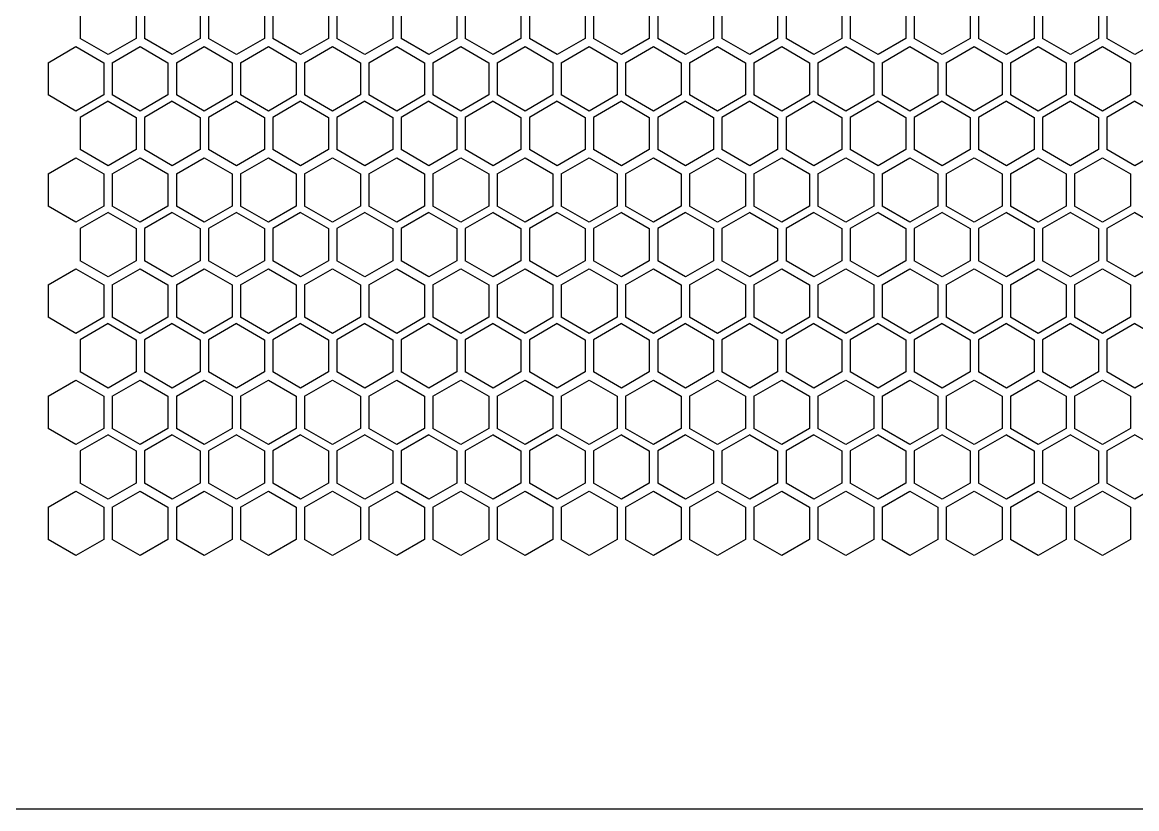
# Model space of a CAD drawing. Header units: millimetres. Extents: x 55614 to 110757, y -66981 to -47484.
# Drawn here: x 89068 to 89227.8, y -56192.6 to -56079.9 of the extents above; entities that cross this region are included whole.
import ezdxf

# ---------------------------------------------------------------- set-up
doc = ezdxf.new("R2010")
doc.units = ezdxf.units.MM
doc.layers.add('4215-0412-2_0', color=7, linetype='Continuous')
doc.layers.add('THICK', color=7, linetype='Continuous', lineweight=0)

# ---------------------------------------------------------------- blocks, each defined once
blk = doc.blocks.new('2-1725')
at = {"layer": '4215-0412-2_0', "color": 7, "linetype": 'Continuous'}
for p, q in [((-17780.18, -71942.25), (-17780.18, -71946.87)), ((-17772.18, -71942.25), (-17772.18, -71946.87)), ((-17770.98, -71942.25), (-17770.98, -71946.87)), ((-17762.98, -71942.25), (-17762.98, -71946.87)), ((-17761.78, -71942.25), (-17761.78, -71946.87)), ((-17753.78, -71942.25), (-17753.78, -71946.87)), ((-17752.58, -71942.25), (-17752.58, -71946.87)), ((-17744.58, -71942.25), (-17744.58, -71946.87)), ((-17743.38, -71942.25), (-17743.38, -71946.87)), ((-17735.38, -71942.25), (-17735.38, -71946.87)), ((-17734.18, -71942.25), (-17734.18, -71946.87)), ((-17726.18, -71942.25), (-17726.18, -71946.87)), ((-17724.98, -71942.25), (-17724.98, -71946.87)), ((-17716.98, -71942.25), (-17716.98, -71946.87)), ((-17715.78, -71942.25), (-17715.78, -71946.87)), ((-17707.78, -71942.25), (-17707.78, -71946.87)), ((-17706.58, -71942.25), (-17706.58, -71946.87)), ((-17698.58, -71942.25), (-17698.58, -71946.87)), ((-17697.38, -71942.25), (-17697.38, -71946.87)), ((-17689.38, -71942.25), (-17689.38, -71946.87)), ((-17688.18, -71942.25), (-17688.18, -71946.87)), ((-17680.18, -71942.25), (-17680.18, -71946.87)), ((-17678.98, -71942.25), (-17678.98, -71946.87)), ((-17670.98, -71942.25), (-17670.98, -71946.87)), ((-17669.78, -71942.25), (-17669.78, -71946.87)), ((-17661.78, -71942.25), (-17661.78, -71946.87)), ((-17660.58, -71942.25), (-17660.58, -71946.87)), ((-17652.58, -71942.25), (-17652.58, -71946.87)), ((-17651.38, -71942.25), (-17651.38, -71946.87)), ((-17643.38, -71942.25), (-17643.38, -71946.87)), ((-17642.18, -71942.25), (-17642.18, -71946.87)), ((-17634.18, -71942.25), (-17634.18, -71946.87)), ((-17632.98, -71942.25), (-17632.98, -71946.87)), ((-17784.8, -71950.34), (-17780.8, -71948.03)), ((-17780.8, -71948.03), (-17776.8, -71950.34)), ((-17776.18, -71949.18), (-17780.18, -71946.87)), ((-17772.18, -71946.87), (-17776.18, -71949.18)), ((-17775.6, -71950.34), (-17771.6, -71948.03)), ((-17771.6, -71948.03), (-17767.6, -71950.34)), ((-17766.98, -71949.18), (-17770.98, -71946.87)), ((-17762.98, -71946.87), (-17766.98, -71949.18)), ((-17766.4, -71950.34), (-17762.4, -71948.03)), ((-17762.4, -71948.03), (-17758.4, -71950.34)), ((-17757.78, -71949.18), (-17761.78, -71946.87)), ((-17753.78, -71946.87), (-17757.78, -71949.18)), ((-17757.2, -71950.34), (-17753.2, -71948.03)), ((-17753.2, -71948.03), (-17749.2, -71950.34)), ((-17748.58, -71949.18), (-17752.58, -71946.87)), ((-17744.58, -71946.87), (-17748.58, -71949.18)), ((-17748, -71950.34), (-17744, -71948.03)), ((-17744, -71948.03), (-17740, -71950.34)), ((-17739.38, -71949.18), (-17743.38, -71946.87)), ((-17735.38, -71946.87), (-17739.38, -71949.18)), ((-17738.8, -71950.34), (-17734.8, -71948.03)), ((-17734.8, -71948.03), (-17730.8, -71950.34)), ((-17730.18, -71949.18), (-17734.18, -71946.87)), ((-17726.18, -71946.87), (-17730.18, -71949.18)), ((-17729.6, -71950.34), (-17725.6, -71948.03)), ((-17725.6, -71948.03), (-17721.6, -71950.34)), ((-17720.98, -71949.18), (-17724.98, -71946.87)), ((-17716.98, -71946.87), (-17720.98, -71949.18)), ((-17720.4, -71950.34), (-17716.4, -71948.03)), ((-17716.4, -71948.03), (-17712.4, -71950.34)), ((-17711.78, -71949.18), (-17715.78, -71946.87)), ((-17707.78, -71946.87), (-17711.78, -71949.18)), ((-17711.2, -71950.34), (-17707.2, -71948.03)), ((-17707.2, -71948.03), (-17703.2, -71950.34)), ((-17702.58, -71949.18), (-17706.58, -71946.87)), ((-17698.58, -71946.87), (-17702.58, -71949.18)), ((-17702, -71950.34), (-17698, -71948.03)), ((-17698, -71948.03), (-17694, -71950.34)), ((-17693.38, -71949.18), (-17697.38, -71946.87)), ((-17689.38, -71946.87), (-17693.38, -71949.18)), ((-17692.8, -71950.34), (-17688.8, -71948.03)), ((-17688.8, -71948.03), (-17684.8, -71950.34)), ((-17684.18, -71949.18), (-17688.18, -71946.87)), ((-17680.18, -71946.87), (-17684.18, -71949.18)), ((-17683.6, -71950.34), (-17679.6, -71948.03)), ((-17679.6, -71948.03), (-17675.6, -71950.34)), ((-17674.98, -71949.18), (-17678.98, -71946.87)), ((-17670.98, -71946.87), (-17674.98, -71949.18)), ((-17674.4, -71950.34), (-17670.4, -71948.03)), ((-17670.4, -71948.03), (-17666.4, -71950.34)), ((-17665.78, -71949.18), (-17669.78, -71946.87)), ((-17661.78, -71946.87), (-17665.78, -71949.18)), ((-17665.2, -71950.34), (-17661.2, -71948.03)), ((-17661.2, -71948.03), (-17657.2, -71950.34)), ((-17656.58, -71949.18), (-17660.58, -71946.87)), ((-17652.58, -71946.87), (-17656.58, -71949.18)), ((-17656, -71950.34), (-17652, -71948.03)), ((-17652, -71948.03), (-17648, -71950.34)), ((-17647.38, -71949.18), (-17651.38, -71946.87)), ((-17643.38, -71946.87), (-17647.38, -71949.18)), ((-17646.8, -71950.34), (-17642.8, -71948.03)), ((-17642.8, -71948.03), (-17638.8, -71950.34)), ((-17638.18, -71949.18), (-17642.18, -71946.87)), ((-17634.18, -71946.87), (-17638.18, -71949.18)), ((-17637.6, -71950.34), (-17633.6, -71948.03)), ((-17633.6, -71948.03), (-17629.6, -71950.34)), ((-17628.98, -71949.18), (-17632.98, -71946.87)), ((-17624.98, -71946.87), (-17628.98, -71949.18)), ((-17784.8, -71950.34), (-17784.8, -71954.96)), ((-17776.8, -71950.34), (-17776.8, -71954.96)), ((-17775.6, -71950.34), (-17775.6, -71954.96)), ((-17767.6, -71950.34), (-17767.6, -71954.96)), ((-17766.4, -71950.34), (-17766.4, -71954.96)), ((-17758.4, -71950.34), (-17758.4, -71954.96)), ((-17757.2, -71950.34), (-17757.2, -71954.96)), ((-17749.2, -71950.34), (-17749.2, -71954.96)), ((-17748, -71950.34), (-17748, -71954.96)), ((-17740, -71950.34), (-17740, -71954.96)), ((-17738.8, -71950.34), (-17738.8, -71954.96)), ((-17730.8, -71950.34), (-17730.8, -71954.96)), ((-17729.6, -71950.34), (-17729.6, -71954.96)), ((-17721.6, -71950.34), (-17721.6, -71954.96)), ((-17720.4, -71950.34), (-17720.4, -71954.96)), ((-17712.4, -71950.34), (-17712.4, -71954.96)), ((-17711.2, -71950.34), (-17711.2, -71954.96)), ((-17703.2, -71950.34), (-17703.2, -71954.96)), ((-17702, -71950.34), (-17702, -71954.96)), ((-17694, -71950.34), (-17694, -71954.96)), ((-17692.8, -71950.34), (-17692.8, -71954.96)), ((-17684.8, -71950.34), (-17684.8, -71954.96)), ((-17683.6, -71950.34), (-17683.6, -71954.96)), ((-17675.6, -71950.34), (-17675.6, -71954.96)), ((-17674.4, -71950.34), (-17674.4, -71954.96)), ((-17666.4, -71950.34), (-17666.4, -71954.96)), ((-17665.2, -71950.34), (-17665.2, -71954.96)), ((-17657.2, -71950.34), (-17657.2, -71954.96)), ((-17656, -71950.34), (-17656, -71954.96)), ((-17648, -71950.34), (-17648, -71954.96)), ((-17646.8, -71950.34), (-17646.8, -71954.96)), ((-17638.8, -71950.34), (-17638.8, -71954.96)), ((-17637.6, -71950.34), (-17637.6, -71954.96)), ((-17629.6, -71950.34), (-17629.6, -71954.96)), ((-17780.8, -71957.27), (-17784.8, -71954.96)), ((-17776.8, -71954.96), (-17780.8, -71957.27)), ((-17776.18, -71955.87), (-17780.18, -71958.18)), ((-17776.18, -71955.87), (-17772.18, -71958.18)), ((-17771.6, -71957.27), (-17775.6, -71954.96)), ((-17767.6, -71954.96), (-17771.6, -71957.27)), ((-17766.98, -71955.87), (-17770.98, -71958.18)), ((-17766.98, -71955.87), (-17762.98, -71958.18)), ((-17762.4, -71957.27), (-17766.4, -71954.96)), ((-17758.4, -71954.96), (-17762.4, -71957.27)), ((-17757.78, -71955.87), (-17761.78, -71958.18)), ((-17757.78, -71955.87), (-17753.78, -71958.18)), ((-17753.2, -71957.27), (-17757.2, -71954.96)), ((-17749.2, -71954.96), (-17753.2, -71957.27)), ((-17748.58, -71955.87), (-17752.58, -71958.18)), ((-17748.58, -71955.87), (-17744.58, -71958.18)), ((-17744, -71957.27), (-17748, -71954.96)), ((-17740, -71954.96), (-17744, -71957.27)), ((-17739.38, -71955.87), (-17743.38, -71958.18)), ((-17739.38, -71955.87), (-17735.38, -71958.18)), ((-17734.8, -71957.27), (-17738.8, -71954.96)), ((-17730.8, -71954.96), (-17734.8, -71957.27)), ((-17730.18, -71955.87), (-17734.18, -71958.18)), ((-17730.18, -71955.87), (-17726.18, -71958.18)), ((-17725.6, -71957.27), (-17729.6, -71954.96)), ((-17721.6, -71954.96), (-17725.6, -71957.27)), ((-17720.98, -71955.87), (-17724.98, -71958.18)), ((-17720.98, -71955.87), (-17716.98, -71958.18)), ((-17716.4, -71957.27), (-17720.4, -71954.96)), ((-17712.4, -71954.96), (-17716.4, -71957.27)), ((-17711.78, -71955.87), (-17715.78, -71958.18)), ((-17711.78, -71955.87), (-17707.78, -71958.18)), ((-17707.2, -71957.27), (-17711.2, -71954.96)), ((-17703.2, -71954.96), (-17707.2, -71957.27)), ((-17702.58, -71955.87), (-17706.58, -71958.18)), ((-17702.58, -71955.87), (-17698.58, -71958.18)), ((-17698, -71957.27), (-17702, -71954.96)), ((-17694, -71954.96), (-17698, -71957.27)), ((-17693.38, -71955.87), (-17697.38, -71958.18)), ((-17693.38, -71955.87), (-17689.38, -71958.18)), ((-17688.8, -71957.27), (-17692.8, -71954.96)), ((-17684.8, -71954.96), (-17688.8, -71957.27)), ((-17684.18, -71955.87), (-17688.18, -71958.18)), ((-17684.18, -71955.87), (-17680.18, -71958.18)), ((-17679.6, -71957.27), (-17683.6, -71954.96)), ((-17675.6, -71954.96), (-17679.6, -71957.27)), ((-17674.98, -71955.87), (-17678.98, -71958.18)), ((-17674.98, -71955.87), (-17670.98, -71958.18)), ((-17670.4, -71957.27), (-17674.4, -71954.96)), ((-17666.4, -71954.96), (-17670.4, -71957.27)), ((-17665.78, -71955.87), (-17669.78, -71958.18)), ((-17665.78, -71955.87), (-17661.78, -71958.18)), ((-17661.2, -71957.27), (-17665.2, -71954.96)), ((-17657.2, -71954.96), (-17661.2, -71957.27)), ((-17656.58, -71955.87), (-17660.58, -71958.18)), ((-17656.58, -71955.87), (-17652.58, -71958.18)), ((-17652, -71957.27), (-17656, -71954.96)), ((-17648, -71954.96), (-17652, -71957.27)), ((-17647.38, -71955.87), (-17651.38, -71958.18)), ((-17647.38, -71955.87), (-17643.38, -71958.18)), ((-17642.8, -71957.27), (-17646.8, -71954.96)), ((-17638.8, -71954.96), (-17642.8, -71957.27)), ((-17638.18, -71955.87), (-17642.18, -71958.18)), ((-17638.18, -71955.87), (-17634.18, -71958.18)), ((-17633.6, -71957.27), (-17637.6, -71954.96)), ((-17629.6, -71954.96), (-17633.6, -71957.27)), ((-17628.98, -71955.87), (-17632.98, -71958.18)), ((-17628.98, -71955.87), (-17624.98, -71958.18)), ((-17780.18, -71958.18), (-17780.18, -71962.8)), ((-17772.18, -71958.18), (-17772.18, -71962.8)), ((-17770.98, -71958.18), (-17770.98, -71962.8)), ((-17762.98, -71958.18), (-17762.98, -71962.8)), ((-17761.78, -71958.18), (-17761.78, -71962.8)), ((-17753.78, -71958.18), (-17753.78, -71962.8)), ((-17752.58, -71958.18), (-17752.58, -71962.8)), ((-17744.58, -71958.18), (-17744.58, -71962.8)), ((-17743.38, -71958.18), (-17743.38, -71962.8)), ((-17735.38, -71958.18), (-17735.38, -71962.8)), ((-17734.18, -71958.18), (-17734.18, -71962.8)), ((-17726.18, -71958.18), (-17726.18, -71962.8)), ((-17724.98, -71958.18), (-17724.98, -71962.8)), ((-17716.98, -71958.18), (-17716.98, -71962.8)), ((-17715.78, -71958.18), (-17715.78, -71962.8)), ((-17707.78, -71958.18), (-17707.78, -71962.8)), ((-17706.58, -71958.18), (-17706.58, -71962.8)), ((-17698.58, -71958.18), (-17698.58, -71962.8)), ((-17697.38, -71958.18), (-17697.38, -71962.8)), ((-17689.38, -71958.18), (-17689.38, -71962.8)), ((-17688.18, -71958.18), (-17688.18, -71962.8)), ((-17680.18, -71958.18), (-17680.18, -71962.8)), ((-17678.98, -71958.18), (-17678.98, -71962.8)), ((-17670.98, -71958.18), (-17670.98, -71962.8)), ((-17669.78, -71958.18), (-17669.78, -71962.8)), ((-17661.78, -71958.18), (-17661.78, -71962.8)), ((-17660.58, -71958.18), (-17660.58, -71962.8)), ((-17652.58, -71958.18), (-17652.58, -71962.8)), ((-17651.38, -71958.18), (-17651.38, -71962.8)), ((-17643.38, -71958.18), (-17643.38, -71962.8)), ((-17642.18, -71958.18), (-17642.18, -71962.8)), ((-17634.18, -71958.18), (-17634.18, -71962.8)), ((-17632.98, -71958.18), (-17632.98, -71962.8)), ((-17784.8, -71966.27), (-17780.8, -71963.96)), ((-17780.8, -71963.96), (-17776.8, -71966.27)), ((-17776.18, -71965.11), (-17780.18, -71962.8)), ((-17772.18, -71962.8), (-17776.18, -71965.11)), ((-17775.6, -71966.27), (-17771.6, -71963.96)), ((-17771.6, -71963.96), (-17767.6, -71966.27)), ((-17766.98, -71965.11), (-17770.98, -71962.8)), ((-17762.98, -71962.8), (-17766.98, -71965.11)), ((-17766.4, -71966.27), (-17762.4, -71963.96)), ((-17762.4, -71963.96), (-17758.4, -71966.27)), ((-17757.78, -71965.11), (-17761.78, -71962.8)), ((-17753.78, -71962.8), (-17757.78, -71965.11)), ((-17757.2, -71966.27), (-17753.2, -71963.96)), ((-17753.2, -71963.96), (-17749.2, -71966.27)), ((-17748.58, -71965.11), (-17752.58, -71962.8)), ((-17744.58, -71962.8), (-17748.58, -71965.11)), ((-17748, -71966.27), (-17744, -71963.96)), ((-17744, -71963.96), (-17740, -71966.27)), ((-17739.38, -71965.11), (-17743.38, -71962.8)), ((-17735.38, -71962.8), (-17739.38, -71965.11)), ((-17738.8, -71966.27), (-17734.8, -71963.96)), ((-17734.8, -71963.96), (-17730.8, -71966.27)), ((-17730.18, -71965.11), (-17734.18, -71962.8)), ((-17726.18, -71962.8), (-17730.18, -71965.11)), ((-17729.6, -71966.27), (-17725.6, -71963.96)), ((-17725.6, -71963.96), (-17721.6, -71966.27)), ((-17720.98, -71965.11), (-17724.98, -71962.8)), ((-17716.98, -71962.8), (-17720.98, -71965.11)), ((-17720.4, -71966.27), (-17716.4, -71963.96)), ((-17716.4, -71963.96), (-17712.4, -71966.27)), ((-17711.78, -71965.11), (-17715.78, -71962.8)), ((-17707.78, -71962.8), (-17711.78, -71965.11)), ((-17711.2, -71966.27), (-17707.2, -71963.96)), ((-17707.2, -71963.96), (-17703.2, -71966.27)), ((-17702.58, -71965.11), (-17706.58, -71962.8)), ((-17698.58, -71962.8), (-17702.58, -71965.11)), ((-17702, -71966.27), (-17698, -71963.96)), ((-17698, -71963.96), (-17694, -71966.27)), ((-17693.38, -71965.11), (-17697.38, -71962.8)), ((-17689.38, -71962.8), (-17693.38, -71965.11)), ((-17692.8, -71966.27), (-17688.8, -71963.96)), ((-17688.8, -71963.96), (-17684.8, -71966.27)), ((-17684.18, -71965.11), (-17688.18, -71962.8)), ((-17680.18, -71962.8), (-17684.18, -71965.11)), ((-17683.6, -71966.27), (-17679.6, -71963.96)), ((-17679.6, -71963.96), (-17675.6, -71966.27)), ((-17674.98, -71965.11), (-17678.98, -71962.8)), ((-17670.98, -71962.8), (-17674.98, -71965.11)), ((-17674.4, -71966.27), (-17670.4, -71963.96)), ((-17670.4, -71963.96), (-17666.4, -71966.27)), ((-17665.78, -71965.11), (-17669.78, -71962.8)), ((-17661.78, -71962.8), (-17665.78, -71965.11)), ((-17665.2, -71966.27), (-17661.2, -71963.96)), ((-17661.2, -71963.96), (-17657.2, -71966.27)), ((-17656.58, -71965.11), (-17660.58, -71962.8)), ((-17652.58, -71962.8), (-17656.58, -71965.11)), ((-17656, -71966.27), (-17652, -71963.96)), ((-17652, -71963.96), (-17648, -71966.27)), ((-17647.38, -71965.11), (-17651.38, -71962.8)), ((-17643.38, -71962.8), (-17647.38, -71965.11)), ((-17646.8, -71966.27), (-17642.8, -71963.96)), ((-17642.8, -71963.96), (-17638.8, -71966.27)), ((-17638.18, -71965.11), (-17642.18, -71962.8)), ((-17634.18, -71962.8), (-17638.18, -71965.11)), ((-17637.6, -71966.27), (-17633.6, -71963.96)), ((-17633.6, -71963.96), (-17629.6, -71966.27)), ((-17628.98, -71965.11), (-17632.98, -71962.8)), ((-17624.98, -71962.8), (-17628.98, -71965.11)), ((-17784.8, -71966.27), (-17784.8, -71970.89)), ((-17776.8, -71966.27), (-17776.8, -71970.89)), ((-17775.6, -71966.27), (-17775.6, -71970.89)), ((-17767.6, -71966.27), (-17767.6, -71970.89)), ((-17766.4, -71966.27), (-17766.4, -71970.89)), ((-17758.4, -71966.27), (-17758.4, -71970.89)), ((-17757.2, -71966.27), (-17757.2, -71970.89)), ((-17749.2, -71966.27), (-17749.2, -71970.89)), ((-17748, -71966.27), (-17748, -71970.89)), ((-17740, -71966.27), (-17740, -71970.89)), ((-17738.8, -71966.27), (-17738.8, -71970.89)), ((-17730.8, -71966.27), (-17730.8, -71970.89)), ((-17729.6, -71966.27), (-17729.6, -71970.89)), ((-17721.6, -71966.27), (-17721.6, -71970.89)), ((-17720.4, -71966.27), (-17720.4, -71970.89)), ((-17712.4, -71966.27), (-17712.4, -71970.89)), ((-17711.2, -71966.27), (-17711.2, -71970.89)), ((-17703.2, -71966.27), (-17703.2, -71970.89)), ((-17702, -71966.27), (-17702, -71970.89)), ((-17694, -71966.27), (-17694, -71970.89)), ((-17692.8, -71966.27), (-17692.8, -71970.89)), ((-17684.8, -71966.27), (-17684.8, -71970.89)), ((-17683.6, -71966.27), (-17683.6, -71970.89)), ((-17675.6, -71966.27), (-17675.6, -71970.89)), ((-17674.4, -71966.27), (-17674.4, -71970.89)), ((-17666.4, -71966.27), (-17666.4, -71970.89)), ((-17665.2, -71966.27), (-17665.2, -71970.89)), ((-17657.2, -71966.27), (-17657.2, -71970.89)), ((-17656, -71966.27), (-17656, -71970.89)), ((-17648, -71966.27), (-17648, -71970.89)), ((-17646.8, -71966.27), (-17646.8, -71970.89)), ((-17638.8, -71966.27), (-17638.8, -71970.89)), ((-17637.6, -71966.27), (-17637.6, -71970.89)), ((-17629.6, -71966.27), (-17629.6, -71970.89)), ((-17780.8, -71973.2), (-17784.8, -71970.89)), ((-17776.8, -71970.89), (-17780.8, -71973.2)), ((-17776.18, -71971.8), (-17780.18, -71974.11)), ((-17776.18, -71971.8), (-17772.18, -71974.11)), ((-17771.6, -71973.2), (-17775.6, -71970.89)), ((-17767.6, -71970.89), (-17771.6, -71973.2)), ((-17766.98, -71971.8), (-17770.98, -71974.11)), ((-17766.98, -71971.8), (-17762.98, -71974.11)), ((-17762.4, -71973.2), (-17766.4, -71970.89)), ((-17758.4, -71970.89), (-17762.4, -71973.2)), ((-17757.78, -71971.8), (-17761.78, -71974.11)), ((-17757.78, -71971.8), (-17753.78, -71974.11)), ((-17753.2, -71973.2), (-17757.2, -71970.89)), ((-17749.2, -71970.89), (-17753.2, -71973.2)), ((-17748.58, -71971.8), (-17752.58, -71974.11)), ((-17748.58, -71971.8), (-17744.58, -71974.11)), ((-17744, -71973.2), (-17748, -71970.89)), ((-17740, -71970.89), (-17744, -71973.2)), ((-17739.38, -71971.8), (-17743.38, -71974.11)), ((-17739.38, -71971.8), (-17735.38, -71974.11)), ((-17734.8, -71973.2), (-17738.8, -71970.89)), ((-17730.8, -71970.89), (-17734.8, -71973.2)), ((-17730.18, -71971.8), (-17734.18, -71974.11)), ((-17730.18, -71971.8), (-17726.18, -71974.11)), ((-17725.6, -71973.2), (-17729.6, -71970.89)), ((-17721.6, -71970.89), (-17725.6, -71973.2)), ((-17720.98, -71971.8), (-17724.98, -71974.11)), ((-17720.98, -71971.8), (-17716.98, -71974.11)), ((-17716.4, -71973.2), (-17720.4, -71970.89)), ((-17712.4, -71970.89), (-17716.4, -71973.2)), ((-17711.78, -71971.8), (-17715.78, -71974.11)), ((-17711.78, -71971.8), (-17707.78, -71974.11)), ((-17707.2, -71973.2), (-17711.2, -71970.89)), ((-17703.2, -71970.89), (-17707.2, -71973.2)), ((-17702.58, -71971.8), (-17706.58, -71974.11)), ((-17702.58, -71971.8), (-17698.58, -71974.11)), ((-17698, -71973.2), (-17702, -71970.89)), ((-17694, -71970.89), (-17698, -71973.2)), ((-17693.38, -71971.8), (-17697.38, -71974.11)), ((-17693.38, -71971.8), (-17689.38, -71974.11)), ((-17688.8, -71973.2), (-17692.8, -71970.89)), ((-17684.8, -71970.89), (-17688.8, -71973.2)), ((-17684.18, -71971.8), (-17688.18, -71974.11)), ((-17684.18, -71971.8), (-17680.18, -71974.11)), ((-17679.6, -71973.2), (-17683.6, -71970.89)), ((-17675.6, -71970.89), (-17679.6, -71973.2)), ((-17674.98, -71971.8), (-17678.98, -71974.11)), ((-17674.98, -71971.8), (-17670.98, -71974.11)), ((-17670.4, -71973.2), (-17674.4, -71970.89)), ((-17666.4, -71970.89), (-17670.4, -71973.2)), ((-17665.78, -71971.8), (-17669.78, -71974.11)), ((-17665.78, -71971.8), (-17661.78, -71974.11)), ((-17661.2, -71973.2), (-17665.2, -71970.89)), ((-17657.2, -71970.89), (-17661.2, -71973.2)), ((-17656.58, -71971.8), (-17660.58, -71974.11)), ((-17656.58, -71971.8), (-17652.58, -71974.11)), ((-17652, -71973.2), (-17656, -71970.89)), ((-17648, -71970.89), (-17652, -71973.2)), ((-17647.38, -71971.8), (-17651.38, -71974.11)), ((-17647.38, -71971.8), (-17643.38, -71974.11)), ((-17642.8, -71973.2), (-17646.8, -71970.89)), ((-17638.8, -71970.89), (-17642.8, -71973.2)), ((-17638.18, -71971.8), (-17642.18, -71974.11)), ((-17638.18, -71971.8), (-17634.18, -71974.11)), ((-17633.6, -71973.2), (-17637.6, -71970.89)), ((-17629.6, -71970.89), (-17633.6, -71973.2)), ((-17628.98, -71971.8), (-17632.98, -71974.11)), ((-17628.98, -71971.8), (-17624.98, -71974.11)), ((-17780.18, -71974.11), (-17780.18, -71978.73)), ((-17772.18, -71974.11), (-17772.18, -71978.73)), ((-17770.98, -71974.11), (-17770.98, -71978.73)), ((-17762.98, -71974.11), (-17762.98, -71978.73)), ((-17761.78, -71974.11), (-17761.78, -71978.73)), ((-17753.78, -71974.11), (-17753.78, -71978.73)), ((-17752.58, -71974.11), (-17752.58, -71978.73)), ((-17744.58, -71974.11), (-17744.58, -71978.73)), ((-17743.38, -71974.11), (-17743.38, -71978.73)), ((-17735.38, -71974.11), (-17735.38, -71978.73)), ((-17734.18, -71974.11), (-17734.18, -71978.73)), ((-17726.18, -71974.11), (-17726.18, -71978.73)), ((-17724.98, -71974.11), (-17724.98, -71978.73)), ((-17716.98, -71974.11), (-17716.98, -71978.73)), ((-17715.78, -71974.11), (-17715.78, -71978.73)), ((-17707.78, -71974.11), (-17707.78, -71978.73)), ((-17706.58, -71974.11), (-17706.58, -71978.73)), ((-17698.58, -71974.11), (-17698.58, -71978.73)), ((-17697.38, -71974.11), (-17697.38, -71978.73)), ((-17689.38, -71974.11), (-17689.38, -71978.73)), ((-17688.18, -71974.11), (-17688.18, -71978.73)), ((-17680.18, -71974.11), (-17680.18, -71978.73)), ((-17678.98, -71974.11), (-17678.98, -71978.73)), ((-17670.98, -71974.11), (-17670.98, -71978.73)), ((-17669.78, -71974.11), (-17669.78, -71978.73)), ((-17661.78, -71974.11), (-17661.78, -71978.73)), ((-17660.58, -71974.11), (-17660.58, -71978.73)), ((-17652.58, -71974.11), (-17652.58, -71978.73)), ((-17651.38, -71974.11), (-17651.38, -71978.73)), ((-17643.38, -71974.11), (-17643.38, -71978.73)), ((-17642.18, -71974.11), (-17642.18, -71978.73)), ((-17634.18, -71974.11), (-17634.18, -71978.73)), ((-17632.98, -71974.11), (-17632.98, -71978.73)), ((-17776.18, -71981.04), (-17780.18, -71978.73)), ((-17772.18, -71978.73), (-17776.18, -71981.04)), ((-17766.98, -71981.04), (-17770.98, -71978.73)), ((-17762.98, -71978.73), (-17766.98, -71981.04)), ((-17757.78, -71981.04), (-17761.78, -71978.73)), ((-17753.78, -71978.73), (-17757.78, -71981.04)), ((-17748.58, -71981.04), (-17752.58, -71978.73)), ((-17744.58, -71978.73), (-17748.58, -71981.04)), ((-17739.38, -71981.04), (-17743.38, -71978.73)), ((-17735.38, -71978.73), (-17739.38, -71981.04)), ((-17730.18, -71981.04), (-17734.18, -71978.73)), ((-17726.18, -71978.73), (-17730.18, -71981.04)), ((-17720.98, -71981.04), (-17724.98, -71978.73)), ((-17716.98, -71978.73), (-17720.98, -71981.04)), ((-17711.78, -71981.04), (-17715.78, -71978.73)), ((-17707.78, -71978.73), (-17711.78, -71981.04)), ((-17702.58, -71981.04), (-17706.58, -71978.73)), ((-17698.58, -71978.73), (-17702.58, -71981.04)), ((-17693.38, -71981.04), (-17697.38, -71978.73)), ((-17689.38, -71978.73), (-17693.38, -71981.04)), ((-17684.18, -71981.04), (-17688.18, -71978.73)), ((-17680.18, -71978.73), (-17684.18, -71981.04)), ((-17674.98, -71981.04), (-17678.98, -71978.73)), ((-17670.98, -71978.73), (-17674.98, -71981.04)), ((-17665.78, -71981.04), (-17669.78, -71978.73)), ((-17661.78, -71978.73), (-17665.78, -71981.04)), ((-17656.58, -71981.04), (-17660.58, -71978.73)), ((-17652.58, -71978.73), (-17656.58, -71981.04)), ((-17647.38, -71981.04), (-17651.38, -71978.73)), ((-17643.38, -71978.73), (-17647.38, -71981.04)), ((-17638.18, -71981.04), (-17642.18, -71978.73)), ((-17634.18, -71978.73), (-17638.18, -71981.04)), ((-17628.98, -71981.04), (-17632.98, -71978.73)), ((-17624.98, -71978.73), (-17628.98, -71981.04)), ((-17784.8, -71982.2), (-17780.8, -71979.89)), ((-17780.8, -71979.89), (-17776.8, -71982.2)), ((-17775.6, -71982.2), (-17771.6, -71979.89)), ((-17771.6, -71979.89), (-17767.6, -71982.2)), ((-17766.4, -71982.2), (-17762.4, -71979.89)), ((-17762.4, -71979.89), (-17758.4, -71982.2)), ((-17757.2, -71982.2), (-17753.2, -71979.89)), ((-17753.2, -71979.89), (-17749.2, -71982.2)), ((-17748, -71982.2), (-17744, -71979.89)), ((-17744, -71979.89), (-17740, -71982.2)), ((-17738.8, -71982.2), (-17734.8, -71979.89)), ((-17734.8, -71979.89), (-17730.8, -71982.2)), ((-17729.6, -71982.2), (-17725.6, -71979.89)), ((-17725.6, -71979.89), (-17721.6, -71982.2)), ((-17720.4, -71982.2), (-17716.4, -71979.89)), ((-17716.4, -71979.89), (-17712.4, -71982.2)), ((-17711.2, -71982.2), (-17707.2, -71979.89)), ((-17707.2, -71979.89), (-17703.2, -71982.2)), ((-17702, -71982.2), (-17698, -71979.89)), ((-17698, -71979.89), (-17694, -71982.2)), ((-17692.8, -71982.2), (-17688.8, -71979.89)), ((-17688.8, -71979.89), (-17684.8, -71982.2)), ((-17683.6, -71982.2), (-17679.6, -71979.89)), ((-17679.6, -71979.89), (-17675.6, -71982.2)), ((-17674.4, -71982.2), (-17670.4, -71979.89)), ((-17670.4, -71979.89), (-17666.4, -71982.2)), ((-17665.2, -71982.2), (-17661.2, -71979.89)), ((-17661.2, -71979.89), (-17657.2, -71982.2)), ((-17656, -71982.2), (-17652, -71979.89)), ((-17652, -71979.89), (-17648, -71982.2)), ((-17646.8, -71982.2), (-17642.8, -71979.89)), ((-17642.8, -71979.89), (-17638.8, -71982.2)), ((-17637.6, -71982.2), (-17633.6, -71979.89)), ((-17633.6, -71979.89), (-17629.6, -71982.2)), ((-17784.8, -71982.2), (-17784.8, -71986.82)), ((-17776.8, -71982.2), (-17776.8, -71986.82)), ((-17775.6, -71982.2), (-17775.6, -71986.82)), ((-17767.6, -71982.2), (-17767.6, -71986.82)), ((-17766.4, -71982.2), (-17766.4, -71986.82)), ((-17758.4, -71982.2), (-17758.4, -71986.82)), ((-17757.2, -71982.2), (-17757.2, -71986.82)), ((-17749.2, -71982.2), (-17749.2, -71986.82)), ((-17748, -71982.2), (-17748, -71986.82)), ((-17740, -71982.2), (-17740, -71986.82)), ((-17738.8, -71982.2), (-17738.8, -71986.82)), ((-17730.8, -71982.2), (-17730.8, -71986.82)), ((-17729.6, -71982.2), (-17729.6, -71986.82)), ((-17721.6, -71982.2), (-17721.6, -71986.82)), ((-17720.4, -71982.2), (-17720.4, -71986.82)), ((-17712.4, -71982.2), (-17712.4, -71986.82)), ((-17711.2, -71982.2), (-17711.2, -71986.82)), ((-17703.2, -71982.2), (-17703.2, -71986.82)), ((-17702, -71982.2), (-17702, -71986.82)), ((-17694, -71982.2), (-17694, -71986.82)), ((-17692.8, -71982.2), (-17692.8, -71986.82)), ((-17684.8, -71982.2), (-17684.8, -71986.82)), ((-17683.6, -71982.2), (-17683.6, -71986.82)), ((-17675.6, -71982.2), (-17675.6, -71986.82)), ((-17674.4, -71982.2), (-17674.4, -71986.82)), ((-17666.4, -71982.2), (-17666.4, -71986.82)), ((-17665.2, -71982.2), (-17665.2, -71986.82)), ((-17657.2, -71982.2), (-17657.2, -71986.82)), ((-17656, -71982.2), (-17656, -71986.82)), ((-17648, -71982.2), (-17648, -71986.82)), ((-17646.8, -71982.2), (-17646.8, -71986.82)), ((-17638.8, -71982.2), (-17638.8, -71986.82)), ((-17637.6, -71982.2), (-17637.6, -71986.82)), ((-17629.6, -71982.2), (-17629.6, -71986.82)), ((-17780.8, -71989.13), (-17784.8, -71986.82)), ((-17776.8, -71986.82), (-17780.8, -71989.13)), ((-17776.18, -71987.73), (-17780.18, -71990.04)), ((-17776.18, -71987.73), (-17772.18, -71990.04)), ((-17771.6, -71989.13), (-17775.6, -71986.82)), ((-17767.6, -71986.82), (-17771.6, -71989.13)), ((-17766.98, -71987.73), (-17770.98, -71990.04)), ((-17766.98, -71987.73), (-17762.98, -71990.04)), ((-17762.4, -71989.13), (-17766.4, -71986.82)), ((-17758.4, -71986.82), (-17762.4, -71989.13)), ((-17757.78, -71987.73), (-17761.78, -71990.04)), ((-17757.78, -71987.73), (-17753.78, -71990.04)), ((-17753.2, -71989.13), (-17757.2, -71986.82)), ((-17749.2, -71986.82), (-17753.2, -71989.13)), ((-17748.58, -71987.73), (-17752.58, -71990.04)), ((-17748.58, -71987.73), (-17744.58, -71990.04)), ((-17744, -71989.13), (-17748, -71986.82)), ((-17740, -71986.82), (-17744, -71989.13)), ((-17739.38, -71987.73), (-17743.38, -71990.04)), ((-17739.38, -71987.73), (-17735.38, -71990.04)), ((-17734.8, -71989.13), (-17738.8, -71986.82)), ((-17730.8, -71986.82), (-17734.8, -71989.13)), ((-17730.18, -71987.73), (-17734.18, -71990.04)), ((-17730.18, -71987.73), (-17726.18, -71990.04)), ((-17725.6, -71989.13), (-17729.6, -71986.82)), ((-17721.6, -71986.82), (-17725.6, -71989.13)), ((-17720.98, -71987.73), (-17724.98, -71990.04)), ((-17720.98, -71987.73), (-17716.98, -71990.04)), ((-17716.4, -71989.13), (-17720.4, -71986.82)), ((-17712.4, -71986.82), (-17716.4, -71989.13)), ((-17711.78, -71987.73), (-17715.78, -71990.04)), ((-17711.78, -71987.73), (-17707.78, -71990.04)), ((-17707.2, -71989.13), (-17711.2, -71986.82)), ((-17703.2, -71986.82), (-17707.2, -71989.13)), ((-17702.58, -71987.73), (-17706.58, -71990.04)), ((-17702.58, -71987.73), (-17698.58, -71990.04)), ((-17698, -71989.13), (-17702, -71986.82)), ((-17694, -71986.82), (-17698, -71989.13)), ((-17693.38, -71987.73), (-17697.38, -71990.04)), ((-17693.38, -71987.73), (-17689.38, -71990.04)), ((-17688.8, -71989.13), (-17692.8, -71986.82)), ((-17684.8, -71986.82), (-17688.8, -71989.13)), ((-17684.18, -71987.73), (-17688.18, -71990.04)), ((-17684.18, -71987.73), (-17680.18, -71990.04)), ((-17679.6, -71989.13), (-17683.6, -71986.82)), ((-17675.6, -71986.82), (-17679.6, -71989.13)), ((-17674.98, -71987.73), (-17678.98, -71990.04)), ((-17674.98, -71987.73), (-17670.98, -71990.04)), ((-17670.4, -71989.13), (-17674.4, -71986.82)), ((-17666.4, -71986.82), (-17670.4, -71989.13)), ((-17665.78, -71987.73), (-17669.78, -71990.04)), ((-17665.78, -71987.73), (-17661.78, -71990.04)), ((-17661.2, -71989.13), (-17665.2, -71986.82)), ((-17657.2, -71986.82), (-17661.2, -71989.13)), ((-17656.58, -71987.73), (-17660.58, -71990.04)), ((-17656.58, -71987.73), (-17652.58, -71990.04)), ((-17652, -71989.13), (-17656, -71986.82)), ((-17648, -71986.82), (-17652, -71989.13)), ((-17647.38, -71987.73), (-17651.38, -71990.04)), ((-17647.38, -71987.73), (-17643.38, -71990.04)), ((-17642.8, -71989.13), (-17646.8, -71986.82)), ((-17638.8, -71986.82), (-17642.8, -71989.13)), ((-17638.18, -71987.73), (-17642.18, -71990.04)), ((-17638.18, -71987.73), (-17634.18, -71990.04)), ((-17633.6, -71989.13), (-17637.6, -71986.82)), ((-17629.6, -71986.82), (-17633.6, -71989.13)), ((-17628.98, -71987.73), (-17632.98, -71990.04)), ((-17628.98, -71987.73), (-17624.98, -71990.04)), ((-17780.18, -71990.04), (-17780.18, -71994.66)), ((-17772.18, -71990.04), (-17772.18, -71994.66)), ((-17770.98, -71990.04), (-17770.98, -71994.66)), ((-17762.98, -71990.04), (-17762.98, -71994.66)), ((-17761.78, -71990.04), (-17761.78, -71994.66)), ((-17753.78, -71990.04), (-17753.78, -71994.66)), ((-17752.58, -71990.04), (-17752.58, -71994.66)), ((-17744.58, -71990.04), (-17744.58, -71994.66)), ((-17743.38, -71990.04), (-17743.38, -71994.66)), ((-17735.38, -71990.04), (-17735.38, -71994.66)), ((-17734.18, -71990.04), (-17734.18, -71994.66)), ((-17726.18, -71990.04), (-17726.18, -71994.66)), ((-17724.98, -71990.04), (-17724.98, -71994.66)), ((-17716.98, -71990.04), (-17716.98, -71994.66)), ((-17715.78, -71990.04), (-17715.78, -71994.66)), ((-17707.78, -71990.04), (-17707.78, -71994.66)), ((-17706.58, -71990.04), (-17706.58, -71994.66)), ((-17698.58, -71990.04), (-17698.58, -71994.66)), ((-17697.38, -71990.04), (-17697.38, -71994.66)), ((-17689.38, -71990.04), (-17689.38, -71994.66)), ((-17688.18, -71990.04), (-17688.18, -71994.66)), ((-17680.18, -71990.04), (-17680.18, -71994.66)), ((-17678.98, -71990.04), (-17678.98, -71994.66)), ((-17670.98, -71990.04), (-17670.98, -71994.66)), ((-17669.78, -71990.04), (-17669.78, -71994.66)), ((-17661.78, -71990.04), (-17661.78, -71994.66)), ((-17660.58, -71990.04), (-17660.58, -71994.66)), ((-17652.58, -71990.04), (-17652.58, -71994.66)), ((-17651.38, -71990.04), (-17651.38, -71994.66)), ((-17643.38, -71990.04), (-17643.38, -71994.66)), ((-17642.18, -71990.04), (-17642.18, -71994.66)), ((-17634.18, -71990.04), (-17634.18, -71994.66)), ((-17632.98, -71990.04), (-17632.98, -71994.66)), ((-17776.18, -71996.97), (-17780.18, -71994.66)), ((-17772.18, -71994.66), (-17776.18, -71996.97)), ((-17766.98, -71996.97), (-17770.98, -71994.66)), ((-17762.98, -71994.66), (-17766.98, -71996.97)), ((-17757.78, -71996.97), (-17761.78, -71994.66)), ((-17753.78, -71994.66), (-17757.78, -71996.97)), ((-17748.58, -71996.97), (-17752.58, -71994.66)), ((-17744.58, -71994.66), (-17748.58, -71996.97)), ((-17739.38, -71996.97), (-17743.38, -71994.66)), ((-17735.38, -71994.66), (-17739.38, -71996.97)), ((-17730.18, -71996.97), (-17734.18, -71994.66)), ((-17726.18, -71994.66), (-17730.18, -71996.97)), ((-17720.98, -71996.97), (-17724.98, -71994.66)), ((-17716.98, -71994.66), (-17720.98, -71996.97)), ((-17711.78, -71996.97), (-17715.78, -71994.66)), ((-17707.78, -71994.66), (-17711.78, -71996.97)), ((-17702.58, -71996.97), (-17706.58, -71994.66)), ((-17698.58, -71994.66), (-17702.58, -71996.97)), ((-17693.38, -71996.97), (-17697.38, -71994.66)), ((-17689.38, -71994.66), (-17693.38, -71996.97)), ((-17684.18, -71996.97), (-17688.18, -71994.66)), ((-17680.18, -71994.66), (-17684.18, -71996.97)), ((-17674.98, -71996.97), (-17678.98, -71994.66)), ((-17670.98, -71994.66), (-17674.98, -71996.97)), ((-17665.78, -71996.97), (-17669.78, -71994.66)), ((-17661.78, -71994.66), (-17665.78, -71996.97)), ((-17656.58, -71996.97), (-17660.58, -71994.66)), ((-17652.58, -71994.66), (-17656.58, -71996.97)), ((-17647.38, -71996.97), (-17651.38, -71994.66)), ((-17643.38, -71994.66), (-17647.38, -71996.97)), ((-17638.18, -71996.97), (-17642.18, -71994.66)), ((-17634.18, -71994.66), (-17638.18, -71996.97)), ((-17628.98, -71996.97), (-17632.98, -71994.66)), ((-17624.98, -71994.66), (-17628.98, -71996.97)), ((-17784.8, -71998.13), (-17780.8, -71995.82)), ((-17780.8, -71995.82), (-17776.8, -71998.13)), ((-17775.6, -71998.13), (-17771.6, -71995.82)), ((-17771.6, -71995.82), (-17767.6, -71998.13)), ((-17766.4, -71998.13), (-17762.4, -71995.82)), ((-17762.4, -71995.82), (-17758.4, -71998.13)), ((-17757.2, -71998.13), (-17753.2, -71995.82)), ((-17753.2, -71995.82), (-17749.2, -71998.13)), ((-17748, -71998.13), (-17744, -71995.82)), ((-17744, -71995.82), (-17740, -71998.13)), ((-17738.8, -71998.13), (-17734.8, -71995.82)), ((-17734.8, -71995.82), (-17730.8, -71998.13)), ((-17729.6, -71998.13), (-17725.6, -71995.82)), ((-17725.6, -71995.82), (-17721.6, -71998.13)), ((-17720.4, -71998.13), (-17716.4, -71995.82)), ((-17716.4, -71995.82), (-17712.4, -71998.13)), ((-17711.2, -71998.13), (-17707.2, -71995.82)), ((-17707.2, -71995.82), (-17703.2, -71998.13)), ((-17702, -71998.13), (-17698, -71995.82)), ((-17698, -71995.82), (-17694, -71998.13)), ((-17692.8, -71998.13), (-17688.8, -71995.82)), ((-17688.8, -71995.82), (-17684.8, -71998.13)), ((-17683.6, -71998.13), (-17679.6, -71995.82)), ((-17679.6, -71995.82), (-17675.6, -71998.13)), ((-17674.4, -71998.13), (-17670.4, -71995.82)), ((-17670.4, -71995.82), (-17666.4, -71998.13)), ((-17665.2, -71998.13), (-17661.2, -71995.82)), ((-17661.2, -71995.82), (-17657.2, -71998.13)), ((-17656, -71998.13), (-17652, -71995.82)), ((-17652, -71995.82), (-17648, -71998.13)), ((-17646.8, -71998.13), (-17642.8, -71995.82)), ((-17642.8, -71995.82), (-17638.8, -71998.13)), ((-17637.6, -71998.13), (-17633.6, -71995.82)), ((-17633.6, -71995.82), (-17629.6, -71998.13)), ((-17784.8, -71998.13), (-17784.8, -72002.75)), ((-17776.8, -71998.13), (-17776.8, -72002.75)), ((-17775.6, -71998.13), (-17775.6, -72002.75)), ((-17767.6, -71998.13), (-17767.6, -72002.75)), ((-17766.4, -71998.13), (-17766.4, -72002.75)), ((-17758.4, -71998.13), (-17758.4, -72002.75)), ((-17757.2, -71998.13), (-17757.2, -72002.75)), ((-17749.2, -71998.13), (-17749.2, -72002.75)), ((-17748, -71998.13), (-17748, -72002.75)), ((-17740, -71998.13), (-17740, -72002.75)), ((-17738.8, -71998.13), (-17738.8, -72002.75)), ((-17730.8, -71998.13), (-17730.8, -72002.75)), ((-17729.6, -71998.13), (-17729.6, -72002.75)), ((-17721.6, -71998.13), (-17721.6, -72002.75)), ((-17720.4, -71998.13), (-17720.4, -72002.75)), ((-17712.4, -71998.13), (-17712.4, -72002.75)), ((-17711.2, -71998.13), (-17711.2, -72002.75)), ((-17703.2, -71998.13), (-17703.2, -72002.75)), ((-17702, -71998.13), (-17702, -72002.75)), ((-17694, -71998.13), (-17694, -72002.75)), ((-17692.8, -71998.13), (-17692.8, -72002.75)), ((-17684.8, -71998.13), (-17684.8, -72002.75)), ((-17683.6, -71998.13), (-17683.6, -72002.75)), ((-17675.6, -71998.13), (-17675.6, -72002.75)), ((-17674.4, -71998.13), (-17674.4, -72002.75)), ((-17666.4, -71998.13), (-17666.4, -72002.75)), ((-17665.2, -71998.13), (-17665.2, -72002.75)), ((-17657.2, -71998.13), (-17657.2, -72002.75)), ((-17656, -71998.13), (-17656, -72002.75)), ((-17648, -71998.13), (-17648, -72002.75)), ((-17646.8, -71998.13), (-17646.8, -72002.75)), ((-17638.8, -71998.13), (-17638.8, -72002.75)), ((-17637.6, -71998.13), (-17637.6, -72002.75)), ((-17629.6, -71998.13), (-17629.6, -72002.75)), ((-17780.8, -72005.06), (-17784.8, -72002.75)), ((-17776.8, -72002.75), (-17780.8, -72005.06)), ((-17776.18, -72003.66), (-17780.18, -72005.97)), ((-17776.18, -72003.66), (-17772.18, -72005.97)), ((-17771.6, -72005.06), (-17775.6, -72002.75)), ((-17767.6, -72002.75), (-17771.6, -72005.06)), ((-17766.98, -72003.66), (-17770.98, -72005.97)), ((-17766.98, -72003.66), (-17762.98, -72005.97)), ((-17762.4, -72005.06), (-17766.4, -72002.75)), ((-17758.4, -72002.75), (-17762.4, -72005.06)), ((-17757.78, -72003.66), (-17761.78, -72005.97)), ((-17757.78, -72003.66), (-17753.78, -72005.97)), ((-17753.2, -72005.06), (-17757.2, -72002.75)), ((-17749.2, -72002.75), (-17753.2, -72005.06)), ((-17748.58, -72003.66), (-17752.58, -72005.97)), ((-17748.58, -72003.66), (-17744.58, -72005.97)), ((-17744, -72005.06), (-17748, -72002.75)), ((-17740, -72002.75), (-17744, -72005.06)), ((-17739.38, -72003.66), (-17743.38, -72005.97)), ((-17739.38, -72003.66), (-17735.38, -72005.97)), ((-17734.8, -72005.06), (-17738.8, -72002.75)), ((-17730.8, -72002.75), (-17734.8, -72005.06)), ((-17730.18, -72003.66), (-17734.18, -72005.97)), ((-17730.18, -72003.66), (-17726.18, -72005.97)), ((-17725.6, -72005.06), (-17729.6, -72002.75)), ((-17721.6, -72002.75), (-17725.6, -72005.06)), ((-17720.98, -72003.66), (-17724.98, -72005.97)), ((-17720.98, -72003.66), (-17716.98, -72005.97)), ((-17716.4, -72005.06), (-17720.4, -72002.75)), ((-17712.4, -72002.75), (-17716.4, -72005.06)), ((-17711.78, -72003.66), (-17715.78, -72005.97)), ((-17711.78, -72003.66), (-17707.78, -72005.97)), ((-17707.2, -72005.06), (-17711.2, -72002.75)), ((-17703.2, -72002.75), (-17707.2, -72005.06)), ((-17702.58, -72003.66), (-17706.58, -72005.97)), ((-17702.58, -72003.66), (-17698.58, -72005.97)), ((-17698, -72005.06), (-17702, -72002.75)), ((-17694, -72002.75), (-17698, -72005.06)), ((-17693.38, -72003.66), (-17697.38, -72005.97)), ((-17693.38, -72003.66), (-17689.38, -72005.97)), ((-17688.8, -72005.06), (-17692.8, -72002.75)), ((-17684.8, -72002.75), (-17688.8, -72005.06)), ((-17684.18, -72003.66), (-17688.18, -72005.97)), ((-17684.18, -72003.66), (-17680.18, -72005.97)), ((-17679.6, -72005.06), (-17683.6, -72002.75)), ((-17675.6, -72002.75), (-17679.6, -72005.06)), ((-17674.98, -72003.66), (-17678.98, -72005.97)), ((-17674.98, -72003.66), (-17670.98, -72005.97)), ((-17670.4, -72005.06), (-17674.4, -72002.75)), ((-17666.4, -72002.75), (-17670.4, -72005.06)), ((-17665.78, -72003.66), (-17669.78, -72005.97)), ((-17665.78, -72003.66), (-17661.78, -72005.97)), ((-17661.2, -72005.06), (-17665.2, -72002.75)), ((-17657.2, -72002.75), (-17661.2, -72005.06)), ((-17656.58, -72003.66), (-17660.58, -72005.97)), ((-17656.58, -72003.66), (-17652.58, -72005.97)), ((-17652, -72005.06), (-17656, -72002.75)), ((-17648, -72002.75), (-17652, -72005.06)), ((-17647.38, -72003.66), (-17651.38, -72005.97)), ((-17647.38, -72003.66), (-17643.38, -72005.97)), ((-17642.8, -72005.06), (-17646.8, -72002.75)), ((-17638.8, -72002.75), (-17642.8, -72005.06)), ((-17638.18, -72003.66), (-17642.18, -72005.97)), ((-17638.18, -72003.66), (-17634.18, -72005.97)), ((-17633.6, -72005.06), (-17637.6, -72002.75)), ((-17629.6, -72002.75), (-17633.6, -72005.06)), ((-17628.98, -72003.66), (-17632.98, -72005.97)), ((-17628.98, -72003.66), (-17624.98, -72005.97)), ((-17780.18, -72005.97), (-17780.18, -72010.59)), ((-17772.18, -72005.97), (-17772.18, -72010.59)), ((-17770.98, -72005.97), (-17770.98, -72010.59)), ((-17762.98, -72005.97), (-17762.98, -72010.59)), ((-17761.78, -72005.97), (-17761.78, -72010.59)), ((-17753.78, -72005.97), (-17753.78, -72010.59)), ((-17752.58, -72005.97), (-17752.58, -72010.59)), ((-17744.58, -72005.97), (-17744.58, -72010.59)), ((-17743.38, -72005.97), (-17743.38, -72010.59)), ((-17735.38, -72005.97), (-17735.38, -72010.59)), ((-17734.18, -72005.97), (-17734.18, -72010.59)), ((-17726.18, -72005.97), (-17726.18, -72010.59)), ((-17724.98, -72005.97), (-17724.98, -72010.59)), ((-17716.98, -72005.97), (-17716.98, -72010.59)), ((-17715.78, -72005.97), (-17715.78, -72010.59)), ((-17707.78, -72005.97), (-17707.78, -72010.59)), ((-17706.58, -72005.97), (-17706.58, -72010.59)), ((-17698.58, -72005.97), (-17698.58, -72010.59)), ((-17697.38, -72005.97), (-17697.38, -72010.59)), ((-17689.38, -72005.97), (-17689.38, -72010.59)), ((-17688.18, -72005.97), (-17688.18, -72010.59)), ((-17680.18, -72005.97), (-17680.18, -72010.59)), ((-17678.98, -72005.97), (-17678.98, -72010.59)), ((-17670.98, -72005.97), (-17670.98, -72010.59)), ((-17669.78, -72005.97), (-17669.78, -72010.59)), ((-17661.78, -72005.97), (-17661.78, -72010.59)), ((-17660.58, -72005.97), (-17660.58, -72010.59)), ((-17652.58, -72005.97), (-17652.58, -72010.59)), ((-17651.38, -72005.97), (-17651.38, -72010.59)), ((-17643.38, -72005.97), (-17643.38, -72010.59)), ((-17642.18, -72005.97), (-17642.18, -72010.59)), ((-17634.18, -72005.97), (-17634.18, -72010.59)), ((-17632.98, -72005.97), (-17632.98, -72010.59)), ((-17776.18, -72012.9), (-17780.18, -72010.59)), ((-17772.18, -72010.59), (-17776.18, -72012.9)), ((-17766.98, -72012.9), (-17770.98, -72010.59)), ((-17762.98, -72010.59), (-17766.98, -72012.9)), ((-17757.78, -72012.9), (-17761.78, -72010.59)), ((-17753.78, -72010.59), (-17757.78, -72012.9)), ((-17748.58, -72012.9), (-17752.58, -72010.59)), ((-17744.58, -72010.59), (-17748.58, -72012.9)), ((-17739.38, -72012.9), (-17743.38, -72010.59)), ((-17735.38, -72010.59), (-17739.38, -72012.9)), ((-17730.18, -72012.9), (-17734.18, -72010.59)), ((-17726.18, -72010.59), (-17730.18, -72012.9)), ((-17720.98, -72012.9), (-17724.98, -72010.59)), ((-17716.98, -72010.59), (-17720.98, -72012.9)), ((-17711.78, -72012.9), (-17715.78, -72010.59)), ((-17707.78, -72010.59), (-17711.78, -72012.9)), ((-17702.58, -72012.9), (-17706.58, -72010.59)), ((-17698.58, -72010.59), (-17702.58, -72012.9)), ((-17693.38, -72012.9), (-17697.38, -72010.59)), ((-17689.38, -72010.59), (-17693.38, -72012.9)), ((-17684.18, -72012.9), (-17688.18, -72010.59)), ((-17680.18, -72010.59), (-17684.18, -72012.9)), ((-17674.98, -72012.9), (-17678.98, -72010.59)), ((-17670.98, -72010.59), (-17674.98, -72012.9)), ((-17665.78, -72012.9), (-17669.78, -72010.59)), ((-17661.78, -72010.59), (-17665.78, -72012.9)), ((-17656.58, -72012.9), (-17660.58, -72010.59)), ((-17652.58, -72010.59), (-17656.58, -72012.9)), ((-17647.38, -72012.9), (-17651.38, -72010.59)), ((-17643.38, -72010.59), (-17647.38, -72012.9)), ((-17638.18, -72012.9), (-17642.18, -72010.59)), ((-17634.18, -72010.59), (-17638.18, -72012.9)), ((-17628.98, -72012.9), (-17632.98, -72010.59)), ((-17624.98, -72010.59), (-17628.98, -72012.9)), ((-17784.8, -72014.06), (-17780.8, -72011.75)), ((-17780.8, -72011.75), (-17776.8, -72014.06)), ((-17775.6, -72014.06), (-17771.6, -72011.75)), ((-17771.6, -72011.75), (-17767.6, -72014.06)), ((-17766.4, -72014.06), (-17762.4, -72011.75)), ((-17762.4, -72011.75), (-17758.4, -72014.06)), ((-17757.2, -72014.06), (-17753.2, -72011.75)), ((-17753.2, -72011.75), (-17749.2, -72014.06)), ((-17748, -72014.06), (-17744, -72011.75)), ((-17744, -72011.75), (-17740, -72014.06)), ((-17738.8, -72014.06), (-17734.8, -72011.75)), ((-17734.8, -72011.75), (-17730.8, -72014.06)), ((-17729.6, -72014.06), (-17725.6, -72011.75)), ((-17725.6, -72011.75), (-17721.6, -72014.06)), ((-17720.4, -72014.06), (-17716.4, -72011.75)), ((-17716.4, -72011.75), (-17712.4, -72014.06)), ((-17711.2, -72014.06), (-17707.2, -72011.75)), ((-17707.2, -72011.75), (-17703.2, -72014.06)), ((-17702, -72014.06), (-17698, -72011.75)), ((-17698, -72011.75), (-17694, -72014.06)), ((-17692.8, -72014.06), (-17688.8, -72011.75)), ((-17688.8, -72011.75), (-17684.8, -72014.06)), ((-17683.6, -72014.06), (-17679.6, -72011.75)), ((-17679.6, -72011.75), (-17675.6, -72014.06)), ((-17674.4, -72014.06), (-17670.4, -72011.75)), ((-17670.4, -72011.75), (-17666.4, -72014.06)), ((-17665.2, -72014.06), (-17661.2, -72011.75)), ((-17661.2, -72011.75), (-17657.2, -72014.06)), ((-17656, -72014.06), (-17652, -72011.75)), ((-17652, -72011.75), (-17648, -72014.06)), ((-17646.8, -72014.06), (-17642.8, -72011.75)), ((-17642.8, -72011.75), (-17638.8, -72014.06)), ((-17637.6, -72014.06), (-17633.6, -72011.75)), ((-17633.6, -72011.75), (-17629.6, -72014.06)), ((-17784.8, -72014.06), (-17784.8, -72018.68)), ((-17776.8, -72014.06), (-17776.8, -72018.68)), ((-17775.6, -72014.06), (-17775.6, -72018.68)), ((-17767.6, -72014.06), (-17767.6, -72018.68)), ((-17766.4, -72014.06), (-17766.4, -72018.68)), ((-17758.4, -72014.06), (-17758.4, -72018.68)), ((-17757.2, -72014.06), (-17757.2, -72018.68)), ((-17749.2, -72014.06), (-17749.2, -72018.68)), ((-17748, -72014.06), (-17748, -72018.68)), ((-17740, -72014.06), (-17740, -72018.68)), ((-17738.8, -72014.06), (-17738.8, -72018.68)), ((-17730.8, -72014.06), (-17730.8, -72018.68)), ((-17729.6, -72014.06), (-17729.6, -72018.68)), ((-17721.6, -72014.06), (-17721.6, -72018.68)), ((-17720.4, -72014.06), (-17720.4, -72018.68)), ((-17712.4, -72014.06), (-17712.4, -72018.68)), ((-17711.2, -72014.06), (-17711.2, -72018.68)), ((-17703.2, -72014.06), (-17703.2, -72018.68)), ((-17702, -72014.06), (-17702, -72018.68)), ((-17694, -72014.06), (-17694, -72018.68)), ((-17692.8, -72014.06), (-17692.8, -72018.68)), ((-17684.8, -72014.06), (-17684.8, -72018.68)), ((-17683.6, -72014.06), (-17683.6, -72018.68)), ((-17675.6, -72014.06), (-17675.6, -72018.68)), ((-17674.4, -72014.06), (-17674.4, -72018.68)), ((-17666.4, -72014.06), (-17666.4, -72018.68)), ((-17665.2, -72014.06), (-17665.2, -72018.68)), ((-17657.2, -72014.06), (-17657.2, -72018.68)), ((-17656, -72014.06), (-17656, -72018.68)), ((-17648, -72014.06), (-17648, -72018.68)), ((-17646.8, -72014.06), (-17646.8, -72018.68)), ((-17638.8, -72014.06), (-17638.8, -72018.68)), ((-17637.6, -72014.06), (-17637.6, -72018.68)), ((-17629.6, -72014.06), (-17629.6, -72018.68)), ((-17780.8, -72020.99), (-17784.8, -72018.68)), ((-17776.8, -72018.68), (-17780.8, -72020.99)), ((-17771.6, -72020.99), (-17775.6, -72018.68)), ((-17767.6, -72018.68), (-17771.6, -72020.99)), ((-17762.4, -72020.99), (-17766.4, -72018.68)), ((-17758.4, -72018.68), (-17762.4, -72020.99)), ((-17753.2, -72020.99), (-17757.2, -72018.68)), ((-17749.2, -72018.68), (-17753.2, -72020.99)), ((-17744, -72020.99), (-17748, -72018.68)), ((-17740, -72018.68), (-17744, -72020.99)), ((-17734.8, -72020.99), (-17738.8, -72018.68)), ((-17730.8, -72018.68), (-17734.8, -72020.99)), ((-17725.6, -72020.99), (-17729.6, -72018.68)), ((-17721.6, -72018.68), (-17725.6, -72020.99)), ((-17716.4, -72020.99), (-17720.4, -72018.68)), ((-17712.4, -72018.68), (-17716.4, -72020.99)), ((-17707.2, -72020.99), (-17711.2, -72018.68)), ((-17703.2, -72018.68), (-17707.2, -72020.99)), ((-17698, -72020.99), (-17702, -72018.68)), ((-17694, -72018.68), (-17698, -72020.99)), ((-17688.8, -72020.99), (-17692.8, -72018.68)), ((-17684.8, -72018.68), (-17688.8, -72020.99)), ((-17679.6, -72020.99), (-17683.6, -72018.68)), ((-17675.6, -72018.68), (-17679.6, -72020.99)), ((-17670.4, -72020.99), (-17674.4, -72018.68)), ((-17666.4, -72018.68), (-17670.4, -72020.99)), ((-17661.2, -72020.99), (-17665.2, -72018.68)), ((-17657.2, -72018.68), (-17661.2, -72020.99)), ((-17652, -72020.99), (-17656, -72018.68)), ((-17648, -72018.68), (-17652, -72020.99)), ((-17642.8, -72020.99), (-17646.8, -72018.68)), ((-17638.8, -72018.68), (-17642.8, -72020.99)), ((-17633.6, -72020.99), (-17637.6, -72018.68)), ((-17629.6, -72018.68), (-17633.6, -72020.99)), ((-17961.12, -72057.27), (-17271.23, -72057.27))]:
    blk.add_line(p, q, dxfattribs=at)
blk = doc.blocks.new('RY76UI67U656')
at = {"layer": 'THICK', "lineweight": -3}
blk.add_blockref('2-1725', (50060.59, -17829.34), dxfattribs=at)

msp = doc.modelspace()

# ---------------------------------------------------------------- block references
at = {"layer": 'THICK', "lineweight": -3}
msp.add_blockref('RY76UI67U656', (56795.929, 33694.033), dxfattribs=at)

doc.saveas('drawing.dxf')
